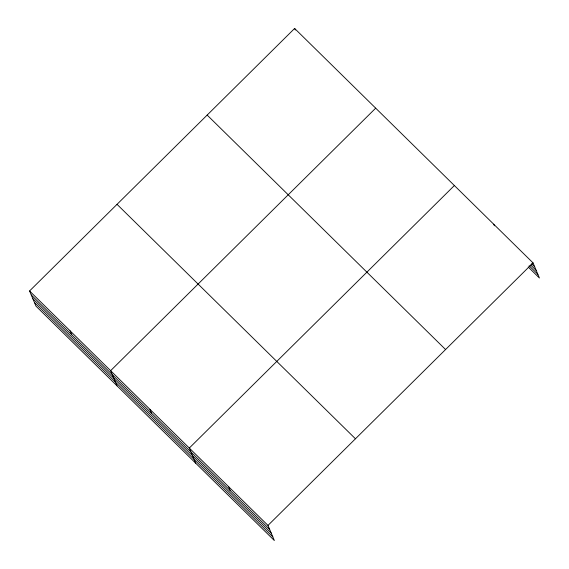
<?xml version="1.0" encoding="UTF-8"?>
<svg xmlns="http://www.w3.org/2000/svg" width="569" height="569" viewBox="0 0 569 569"><rect width="100%" height="100%" fill="white"/><g stroke="black" fill="none" stroke-linecap="round" stroke-linejoin="round"><path stroke-width="0.85" d="M29.567 290.972L267.978 525.422L274.372 540.55L35.954 306.101L29.567 290.972L294.628 28.45L533.046 262.899L539.433 278.028L528.196 266.975M375.689 108.16L110.628 370.682L117.015 385.818M454.368 185.53L189.306 448.052L195.693 463.18M267.978 525.422L533.046 262.899M531.595 263.796L534.718 266.861M530.657 265.019L536.275 270.545M529.134 265.744L537.883 274.343M207.159 115.08L445.57 349.53M117.036 204.342L355.454 438.784M31.238 294.941L269.656 529.383M32.796 298.625L271.214 533.068M34.403 302.416L272.814 536.866M493.707 224.214L494.376 225.801M294.628 28.45L295.297 30.036M228.638 486.737L230.317 490.698M149.967 409.367L151.638 413.336M70.094 330.831L71.772 334.792"/></g></svg>
